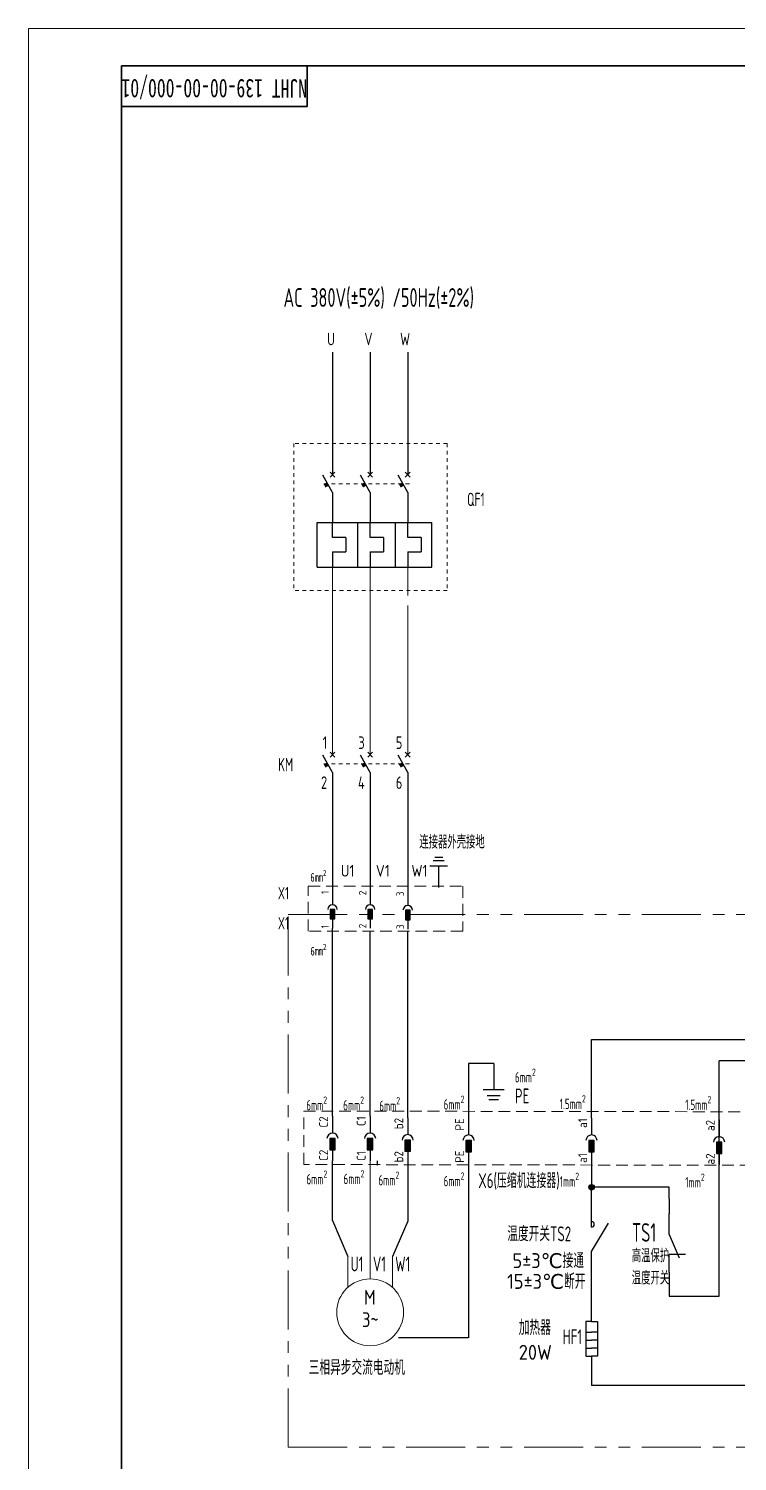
# Model space of a CAD drawing. Header units: millimetres. Extents: x 0 to 840, y 0 to 594.
# Drawn here: x 0 to 190.9, y 208.3 to 594 of the extents above; entities that cross this region are included whole.
import ezdxf
from ezdxf.enums import TextEntityAlignment as Align

# ---------------------------------------------------------------- set-up
doc = ezdxf.new("R2010")
doc.units = ezdxf.units.MM
for name, pattern in [('CENTER2', [12, 7, -1, 1, -1, 1, -1]), ('HIDDEN', [9.525, 6.35, -3.175]), ('PHANTOM2', [31.75, 15.875, -3.175, 3.175, -3.175, 3.175, -3.175]), ('虚线', [2, 1, -1])]:
    doc.linetypes.add(name, pattern=pattern)
for name, color, linetype, lineweight in [('BLK_0.5mm^2', 7, 'Continuous', 18), ('MISC', 2, 'Continuous', 18), ('TERMS', 4, 'Continuous', 18), ('WIREFIXED', 4, 'Continuous', 18), ('双点划线', 6, 'CENTER2', 18), ('尺寸线层', 3, 'Continuous', 13), ('标注', 3, 'Continuous', 18), ('虚线', 2, 'HIDDEN', 18), ('虚线层', 6, '虚线', 13)]:
    doc.layers.add(name, color=color, linetype=linetype, lineweight=lineweight)
doc.styles.add('WD_IEC', font='isocp2.shx', dxfattribs={"width": 0.9, "bigfont": 'gbcbig.shx'})
doc.styles.add('工程字', font='gbenor.shx', dxfattribs={"bigfont": 'gbcbig.shx'})
doc.styles.add('标准', font='isoct2.shx')
doc.styles.add('海泰标注样式', font='isocp.shx', dxfattribs={"width": 0.7, "bigfont": 'gbcbig.shx'})
doc.styles.add('海泰汉字样式', font='仿宋_GB2312_0.ttf', dxfattribs={"width": 0.7})

# ---------------------------------------------------------------- blocks, each defined once
blk = doc.blocks.new('HTDrawingNo')
at = {"insert": (50, 578.5), "char_height": 5, "width": 50, "attachment_point": 5, "rotation": 180, "style": '海泰汉字样式'}
blk.add_mtext('NJHT 139-00-00-000/01', dxfattribs=at)
blk = doc.blocks.new('NJHT-A1')
at = {"color": 7, "linetype": 'Continuous', "lineweight": 18}
for p in [(0, 0), (840, 594)]:
    blk.add_line(p, (0, 594), dxfattribs=at)
at = {"color": 7, "linetype": 'Continuous', "lineweight": 35}
for p, q in [((830, 584), (25, 584)), ((25, 584), (25, 10))]:
    blk.add_line(p, q, dxfattribs=at)
blk.add_lwpolyline([(75, 584), (75, 573), (25, 573)], dxfattribs=at)
at = {"color": 2, "linetype": 'Continuous', "lineweight": 18, "style": '海泰汉字样式', "width": 0.6}
blk.add_attdef('5', text='', height=5, rotation=180, dxfattribs=at).set_placement((50, 578.5), align=Align.MIDDLE_CENTER)
at = {"color": 2, "linetype": 'Continuous', "lineweight": 18, "style": '海泰汉字样式'}
for tag, height, width, p in [('1', 5, 0.7, (805, 59.25)), ('2', 5, 0.7, (805, 51.75)), ('7', 5, 0.7, (755, 50.5)), ('3', 5, 0.6, (805, 38)), ('12', 3.5, 0.7, (668, 34.5)), ('13', 3.5, 0.6, (682, 34.5)), ('20', 3.5, 0.7, (708, 34.5)), ('21', 3.5, 0.6, (722, 34.5)), ('14', 3.5, 0.7, (668, 27.5)), ('15', 3.5, 0.6, (682, 27.5)), ('22', 3.5, 0.7, (708, 27.5)), ('23', 3.5, 0.6, (722, 27.5)), ('8', 3.5, 0.7, (762, 22.5)), ('9', 3.5, 0.7, (774, 22.5)), ('4', 5, 0.6, (805, 22.5)), ('16', 3.5, 0.7, (668, 20.5)), ('17', 3.5, 0.6, (682, 20.5)), ('24', 3.5, 0.7, (708, 20.5)), ('25', 3.5, 0.6, (722, 20.5)), ('18', 3.5, 0.7, (668, 13.5)), ('19', 3.5, 0.6, (682, 13.5)), ('26', 3.5, 0.7, (708, 13.5)), ('27', 3.5, 0.6, (722, 13.5)), ('11', 3.5, 0.7, (742.5, 13.5)), ('10', 3.5, 0.7, (767.5, 13.5)), ('6', 3.5, 0.7, (811.57, 13.5))]:
    blk.add_attdef(tag, text='', height=height, dxfattribs=dict(at, width=width)).set_placement(p, align=Align.MIDDLE_CENTER)
blk = doc.blocks.new('WD_WNV_1')
at = {"linetype": 'Continuous', "style": 'WD_IEC', "width": 0.8}
blk.add_attdef('WIRENO', text='', height=2.5, dxfattribs=at).set_placement((-1.6, 0), align=Align.MIDDLE_RIGHT)
at = {"style": 'WD_IEC'}
for tag, p in [('W08USER', (-1, 0.375)), ('W04USER', (-1, 0.875)), ('W05USER', (-1, 0.75)), ('W09USER', (-1, 0.25)), ('W03USER', (-1, 1)), ('W06USER', (-1, 0.625)), ('W07USER', (-1, 0.5)), ('W02USER', (-1, 1.125)), ('W01USER', (-1, 1.25)), ('W10USER', (-1, 0.125))]:
    blk.add_attdef(tag, text='', height=0.08, dxfattribs=at).set_placement(p, align=Align.CENTER)
blk = doc.blocks.new('fse')
blk.add_hatch(color=256).paths.add_polyline_path([(-62.47, -297.35), (-62.47, -293.6), (-64.34, -293.6), (-64.34, -297.35)], flags=0)
for p, q in [((-63.41, -286.1), (-63.41, -291.72)), ((-63.41, -297.35), (-63.41, -301.1))]:
    blk.add_line(p, q)
blk.add_lwpolyline([(-62.47, -293.6), (-64.34, -293.6), (-64.34, -297.35), (-62.47, -297.35)], close=True)
blk.add_arc((-63.41, -293.6), 1.88, 0, 180)
blk.add_point((-63.41, -293.6))
at = {"layer": 'TERMS', "style": 'WD_IEC'}
blk.add_attdef('1', text='', height=3, rotation=90, dxfattribs=at).set_placement((-64.91, -286.1), align=Align.RIGHT)
blk.add_attdef('1', (-64.91, -301.1), '', height=3, rotation=90, dxfattribs=at)
blk = doc.blocks.new('VMO1_3P_1')
for p, q in [((-5, 0), (-5, -6.91)), ((0, 0), (0, -5)), ((5, 0), (5, -6.91))]:
    blk.add_line(p, q)
blk.add_circle((0, -12.5), 7.5)
at = {"style": 'WD_IEC', "width": 0.9}
for tag, p, height in [('X2TERM01', (-5, 0), 0.32), ('X2TERM02', (0, 0), 0.32), ('X2TERM03', (5, 0), 0.32), ('MFG', (10.25, -11), 1.5), ('X4LINK', (-7.5, -12.5), 0.32), ('X1LINK', (7.5, -12.5), 0.32), ('CAT', (10.25, -13.5), 1.5), ('ASSYCODE', (8.5, -16.5), 1), ('FAMILY', (8.5, -18), 1), ('CATDESC', (8.5, -19.5), 1), ('INST', (12.5, -23.75), 2.5), ('DESC2', (12.5, -27.5), 2.5), ('DESC3', (12.5, -31.25), 2.5)]:
    blk.add_attdef(tag, p, '', height=height, dxfattribs=at)
for tag, p in [('TERM01A', (-4.38, 0)), ('TERM02A', (0.62, 0)), ('TERM03A', (5.62, 0)), ('TERM01B', (-4.38, -2.5)), ('TERM02B', (0.62, -2.5)), ('TERM03B', (5.62, -2.5))]:
    blk.add_attdef(tag, text='', height=2, dxfattribs=at).set_placement(p, align=Align.TOP_LEFT)
for tag, p in [('TAG1F', (-8.75, -8.75)), ('LOC', (-8.75, -13.75))]:
    blk.add_attdef(tag, text='', height=2.5, dxfattribs=at).set_placement(p, align=Align.RIGHT)
for tag, p in [('TEXT', (-0.06, -10.83)), ('PHASE', (0.05, -15.83)), ('DESC1', (0, -23.75)), ('RATING1', (0, -27.5)), ('RATING2', (0, -31.25)), ('RATING3', (0, -35))]:
    blk.add_attdef(tag, text='', height=2.5, dxfattribs=at).set_placement(p, align=Align.CENTER)
at = {"lineweight": 15, "style": 'WD_IEC', "width": 0.9}
blk.add_attdef('XREF', (12.5, -34.5), '', height=2, dxfattribs=at)
blk = doc.blocks.new('tgsef')
blk.add_line((948.94, -409.05), (948.94, -394.67))
at = {"color": 7, "ltscale": 0.287133}
blk.add_line((948.94, -417.26), (954.7, -407.73), dxfattribs=at)
at = {"color": 7}
blk.add_line((948.94, -428.35), (948.94, -417.26), dxfattribs=at)
blk.add_arc((948.94, -408.11), 0.938, 270, 90)
blk = doc.blocks.new('bfcgb')
blk.add_hatch(color=256).paths.add_polyline_path([(1495.06, 338, 1), (1492.9, 338, 1)])
blk.add_circle((1493.98, 338), 1.08)

msp = doc.modelspace()

# ---------------------------------------------------------------- hatches: boundary and pattern name
for points in [[(80.34, 471.85), (79.44, 471.36), (79.94, 470.46), (80.83, 470.96)], [(90.46, 471.85), (89.56, 471.36), (90.06, 470.46), (90.96, 470.96)], [(100.59, 471.85), (99.69, 471.36), (100.19, 470.46), (101.08, 470.96)], [(80.34, 396.45), (79.44, 395.96), (79.94, 395.06), (80.83, 395.56)], [(90.46, 396.45), (89.56, 395.96), (90.06, 395.06), (90.96, 395.56)], [(100.59, 396.45), (99.69, 395.96), (100.19, 395.06), (101.08, 395.56)]]:
    msp.add_hatch(color=256).paths.add_polyline_path(points, flags=0)

# ---------------------------------------------------------------- linework, layer by layer
for p, q in [((81.83, 506.9), (81.83, 473.94)), ((91.96, 506.9), (91.96, 473.94)), ((102.08, 506.9), (102.08, 473.94)), ((82.49, 473.26), (81.17, 474.61)), ((81.17, 473.26), (82.49, 474.61)), ((92.62, 473.26), (91.3, 474.61)), ((91.3, 473.26), (92.62, 474.61)), ((102.74, 473.26), (101.42, 474.61)), ((101.42, 473.26), (102.74, 474.61)), ((81.83, 469.16), (79.27, 473.77)), ((91.96, 469.16), (89.4, 473.77)), ((102.08, 469.16), (99.52, 473.77)), ((81.83, 469.16), (81.83, 461.06)), ((91.96, 469.16), (91.96, 461.06)), ((102.08, 469.16), (102.08, 461.06)), ((77.74, 461.06), (108.61, 461.06)), ((77.74, 449.04), (77.74, 461.06)), ((81.83, 457), (81.83, 461.06)), ((88.65, 449.04), (88.65, 461.06)), ((91.96, 457), (91.96, 461.06)), ((98.78, 449.04), (98.78, 461.06)), ((102.08, 457), (102.08, 461.06)), ((108.61, 449.04), (108.61, 461.06)), ((85.42, 457), (81.83, 457)), ((85.42, 457), (85.42, 453.17)), ((95.55, 457), (91.96, 457)), ((95.55, 457), (95.55, 453.17)), ((105.67, 457), (102.08, 457)), ((105.67, 457), (105.67, 453.17)), ((81.83, 453.17), (81.83, 449.04)), ((81.83, 453.17), (85.42, 453.17)), ((91.96, 453.17), (95.55, 453.17)), ((91.96, 453.17), (91.96, 449.04)), ((102.08, 453.17), (105.67, 453.17)), ((102.08, 453.17), (102.08, 449.04)), ((77.74, 449.04), (108.61, 449.04)), ((81.83, 393.76), (79.27, 398.37)), ((82.49, 397.86), (81.17, 399.21)), ((81.17, 397.86), (82.49, 399.21)), ((91.96, 393.76), (89.4, 398.37)), ((92.62, 397.86), (91.3, 399.21)), ((91.3, 397.86), (92.62, 399.21)), ((102.08, 393.76), (99.52, 398.37)), ((102.74, 397.86), (101.42, 399.21)), ((101.42, 397.86), (102.74, 399.21)), ((81.83, 393.76), (81.83, 361.92)), ((91.96, 393.76), (91.96, 361.92)), ((102.08, 393.76), (102.08, 361.69)), ((110.45, 362.74), (110.45, 368.62)), ((81.83, 301.16), (81.83, 351.79)), ((91.96, 301.16), (91.96, 350.75)), ((102.08, 300.74), (102.08, 350.97)), ((151.59, 300.64), (151.59, 321.89)), ((151.59, 321.89), (255.35, 321.89)), ((125.24, 315.36), (118.47, 315.36)), ((118.47, 315.36), (118.47, 300.64)), ((125.24, 315.36), (125.24, 308.39)), ((185.96, 252.75), (185.96, 316.07)), ((253.15, 316.07), (185.96, 316.07)), ((81.83, 273.12), (81.83, 289.16)), ((93.83, 289.16), (93.83, 288.18)), ((102.08, 288.74), (102.08, 272.96)), ((118.47, 288.64), (118.47, 241.52)), ((151.59, 288.64), (151.59, 282.81)), ((172.45, 282.08), (151.59, 282.08)), ((172.45, 278.95), (172.45, 282.08)), ((172.45, 278.95), (172.45, 274.95)), ((172.45, 269.36), (172.45, 274.95)), ((81.83, 273.12), (85.96, 263.4)), ((102.08, 272.96), (97.96, 263.4)), ((172.45, 269.36), (175.23, 263.09)), ((176.92, 263.97), (172.45, 263.97)), ((172.45, 259.08), (172.45, 263.97)), ((151.59, 249.11), (151.59, 261.69)), ((172.45, 259.08), (172.45, 252.75)), ((172.45, 252.75), (185.96, 252.75)), ((151.59, 245.93), (151.59, 249.11)), ((118.47, 241.52), (99.63, 241.52)), ((151.59, 236.62), (151.59, 228.65)), ((209.39, 228.65), (151.59, 228.65))]:
    msp.add_line(p, q)
at = {"color": 1}
for p, q in [((109.38, 370.91), (111.51, 370.91)), ((108.08, 368.62), (112.81, 368.62)), ((108.96, 370), (111.93, 370)), ((122.43, 308.39), (128.04, 308.39)), ((123.47, 306.76), (127, 306.76)), ((123.97, 305.68), (126.5, 305.68))]:
    msp.add_line(p, q, dxfattribs=at)
at = {"color": 7, "ltscale": 0.036266}
for p, q in [((151.59, 245.93), (150.02, 245.93)), ((150.02, 243.03), (151.59, 243.03)), ((151.59, 245.93), (153.15, 245.93)), ((153.15, 243.03), (151.59, 243.03)), ((150.02, 240.89), (151.59, 240.89)), ((153.15, 240.89), (151.59, 240.89)), ((150.02, 238.75), (151.59, 238.75)), ((150.02, 236.62), (151.59, 236.62)), ((153.15, 238.75), (151.59, 238.75)), ((153.15, 236.62), (151.59, 236.62))]:
    msp.add_line(p, q, dxfattribs=at)
at = {"color": 7, "ltscale": 0.215638}
for p, q in [((150.02, 245.93), (150.02, 236.62)), ((153.15, 245.93), (153.15, 236.62))]:
    msp.add_line(p, q, dxfattribs=at)
at = {"layer": 'BLK_0.5mm^2'}
for p, q in [((81.83, 441.37), (81.83, 453.17)), ((81.83, 441.37), (81.83, 452.87)), ((91.96, 441.37), (91.96, 453.17)), ((91.96, 441.37), (91.96, 452.87)), ((102.08, 441.37), (102.08, 453.17)), ((102.08, 441.37), (102.08, 452.87)), ((81.83, 398.54), (81.83, 441.37)), ((91.96, 440.97), (91.96, 441.37)), ((91.96, 398.54), (91.96, 440.97)), ((102.08, 398.54), (102.08, 438.7)), ((81.83, 404.24), (81.83, 417.23)), ((102.08, 404.24), (102.08, 417.23)), ((81.83, 351.79), (81.83, 355.99)), ((91.96, 350.75), (91.96, 350.97)), ((81.83, 289.16), (81.83, 294.13)), ((91.96, 263.4), (91.96, 289.16)), ((93.83, 287.92), (93.83, 288.18))]:
    msp.add_line(p, q, dxfattribs=at)
at = {"layer": 'Defpoints'}
msp.add_line((102.08, 449.04), (102.08, 449.04), dxfattribs=at)
at = {"layer": '双点划线', "linetype": 'PHANTOM2'}
for p, q in [((69.92, 355.48), (674.65, 355.48)), ((69.92, 212.05), (69.92, 355.48)), ((69.92, 212.05), (674.65, 212.05))]:
    msp.add_line(p, q, dxfattribs=at)
at = {"layer": '虚线', "ltscale": 0.5}
for p, q in [((75.32, 350.97), (75.32, 363.12)), ((75.32, 363.12), (116.89, 363.12)), ((116.89, 363.12), (116.89, 350.97)), ((116.89, 350.97), (75.32, 350.97)), ((74.11, 288.18), (74.11, 302.58)), ((74.11, 302.58), (228.03, 302.33)), ((228.03, 287.93), (74.11, 288.18))]:
    msp.add_line(p, q, dxfattribs=at)
at = {"layer": '虚线层'}
for p, q in [((112.75, 482.35), (71.39, 482.35)), ((71.39, 482.35), (71.39, 442.72)), ((112.75, 482.35), (112.75, 442.72)), ((102.53, 471.47), (79.52, 471.47)), ((112.75, 442.72), (71.39, 442.72)), ((102.53, 396.06), (79.52, 396.06))]:
    msp.add_line(p, q, dxfattribs=at)

# ---------------------------------------------------------------- block references
for name in ['NJHT-A1', 'HTDrawingNo']:
    msp.add_blockref(name, (0, 0))
ref = msp.add_blockref('fse', (124.63, 555.03), dxfattribs=dict(xscale=0.675, yscale=0.675, zscale=0.675))
ref.add_attrib('1', '1', (80.82, 351.79), dxfattribs={"layer": 'TERMS', "height": 2.02, "rotation": 90, "style": 'WD_IEC'})
ref.add_attrib('1', '1', dxfattribs={"layer": 'TERMS', "height": 2.02, "rotation": 90, "style": 'WD_IEC'}).set_placement((80.82, 361.92), align=Align.RIGHT)
ref = msp.add_blockref('fse', (134.76, 555.03), dxfattribs=dict(xscale=0.675, yscale=0.675, zscale=0.675))
ref.add_attrib('1', '2', (90.95, 351.79), dxfattribs={"layer": 'TERMS', "height": 2.02, "rotation": 90, "style": 'WD_IEC'})
ref.add_attrib('1', '2', dxfattribs={"layer": 'TERMS', "height": 2.02, "rotation": 90, "style": 'WD_IEC'}).set_placement((90.95, 361.92), align=Align.RIGHT)
ref = msp.add_blockref('fse', (144.88, 554.81), dxfattribs=dict(xscale=0.675, yscale=0.675, zscale=0.675))
ref.add_attrib('1', '3', (101.07, 351.57), dxfattribs={"layer": 'TERMS', "height": 2.02, "rotation": 90, "style": 'WD_IEC'})
ref.add_attrib('1', '3', dxfattribs={"layer": 'TERMS', "height": 2.02, "rotation": 90, "style": 'WD_IEC'}).set_placement((101.07, 361.69), align=Align.RIGHT)
ref = msp.add_blockref('fse', (132.56, 530.04), dxfattribs=dict(xscale=0.8, yscale=0.8, zscale=0.8))
ref.add_attrib('1', 'C2', (80.63, 289.16), dxfattribs={"layer": 'TERMS', "height": 2.4, "rotation": 90, "style": 'WD_IEC'})
ref.add_attrib('1', 'C2', dxfattribs={"layer": 'TERMS', "height": 2.4, "rotation": 90, "style": 'WD_IEC'}).set_placement((80.63, 301.16), align=Align.RIGHT)
ref = msp.add_blockref('fse', (142.68, 530.04), dxfattribs=dict(xscale=0.8, yscale=0.8, zscale=0.8))
ref.add_attrib('1', 'C1', (90.76, 289.16), dxfattribs={"layer": 'TERMS', "height": 2.4, "rotation": 90, "style": 'WD_IEC'})
ref.add_attrib('1', 'C1', dxfattribs={"layer": 'TERMS', "height": 2.4, "rotation": 90, "style": 'WD_IEC'}).set_placement((90.76, 301.16), align=Align.RIGHT)
ref = msp.add_blockref('fse', (152.81, 529.62), dxfattribs=dict(xscale=0.8, yscale=0.8, zscale=0.8))
ref.add_attrib('1', 'b2', (100.88, 288.74), dxfattribs={"layer": 'TERMS', "height": 2.4, "rotation": 90, "style": 'WD_IEC'})
ref.add_attrib('1', 'b2', dxfattribs={"layer": 'TERMS', "height": 2.4, "rotation": 90, "style": 'WD_IEC'}).set_placement((100.88, 300.74), align=Align.RIGHT)
ref = msp.add_blockref('fse', (169.2, 529.52), dxfattribs=dict(xscale=0.8, yscale=0.8, zscale=0.8))
ref.add_attrib('1', 'PE', (117.27, 288.64), dxfattribs={"layer": 'TERMS', "height": 2.4, "rotation": 90, "style": 'WD_IEC'})
ref.add_attrib('1', 'PE', dxfattribs={"layer": 'TERMS', "height": 2.4, "rotation": 90, "style": 'WD_IEC'}).set_placement((117.27, 300.64), align=Align.RIGHT)
ref = msp.add_blockref('fse', (202.31, 529.52), dxfattribs=dict(xscale=0.8, yscale=0.8, zscale=0.8))
ref.add_attrib('1', 'a1', (150.39, 288.64), dxfattribs={"layer": 'TERMS', "height": 2.4, "rotation": 90, "style": 'WD_IEC'})
ref.add_attrib('1', 'a1', dxfattribs={"layer": 'TERMS', "height": 2.4, "rotation": 90, "style": 'WD_IEC'}).set_placement((150.39, 300.64), align=Align.RIGHT)
ref = msp.add_blockref('fse', (236.68, 529.07), dxfattribs=dict(xscale=0.8, yscale=0.8, zscale=0.8))
ref.add_attrib('1', 'a2', (184.76, 288.19), dxfattribs={"layer": 'TERMS', "height": 2.4, "rotation": 90, "style": 'WD_IEC'})
ref.add_attrib('1', 'a2', dxfattribs={"layer": 'TERMS', "height": 2.4, "rotation": 90, "style": 'WD_IEC'}).set_placement((184.76, 300.19), align=Align.RIGHT)
for name, p, xscale, yscale, zscale in [('bfcgb', (-856.85, 53.92), 0.675, 0.675, 0.675), ('tgsef', (-607.57, 598.55), 0.8, 0.8, 0.8)]:
    msp.add_blockref(name, p, dxfattribs=dict(xscale=xscale, yscale=yscale, zscale=zscale))
at = {"layer": '尺寸线层'}
ref = msp.add_blockref('VMO1_3P_1', (91.96, 263.4), dxfattribs=dict(at, xscale=1.2, yscale=1.2, zscale=1.2))
ref.add_attrib('TERM03A', 'W1', dxfattribs={"layer": 'TERMS', "height": 4, "style": 'WD_IEC', "width": 0.7}).set_placement((98.71, 263.4), align=Align.TOP_LEFT)
ref.add_attrib('TERM02A', 'V1', dxfattribs={"layer": 'TERMS', "height": 4, "style": 'WD_IEC', "width": 0.7}).set_placement((92.71, 263.4), align=Align.TOP_LEFT)
ref.add_attrib('TERM01A', 'U1', dxfattribs={"layer": 'TERMS', "height": 4, "style": 'WD_IEC', "width": 0.7}).set_placement((86.71, 263.4), align=Align.TOP_LEFT)
ref.add_attrib('TEXT', 'M', dxfattribs={"layer": 'MISC', "height": 4, "style": 'WD_IEC', "width": 0.9}).set_placement((91.89, 250.41), align=Align.CENTER)
ref.add_attrib('PHASE', '3~', dxfattribs={"layer": 'MISC', "height": 4, "style": 'WD_IEC', "width": 0.9}).set_placement((92.01, 244.41), align=Align.CENTER)
at = {"layer": '标注', "color": 3}
ref = msp.add_blockref('WD_WNV_1', (84.1, 510.43), dxfattribs=dict(at, xscale=1.0125, yscale=1.0125, zscale=1.0125))
ref.add_attrib('WIRENOF', 'U', dxfattribs={"layer": 'WIREFIXED', "linetype": 'Continuous', "height": 3.38, "style": 'WD_IEC', "width": 0.8}).set_placement((82.48, 510.43), align=Align.MIDDLE_RIGHT)
ref = msp.add_blockref('WD_WNV_1', (94.23, 510.43), dxfattribs=dict(at, xscale=1.0125, yscale=1.0125, zscale=1.0125))
ref.add_attrib('WIRENOF', 'V', dxfattribs={"layer": 'WIREFIXED', "linetype": 'Continuous', "height": 3.38, "style": 'WD_IEC', "width": 0.8}).set_placement((92.61, 510.43), align=Align.MIDDLE_RIGHT)
ref = msp.add_blockref('WD_WNV_1', (104.35, 510.43), dxfattribs=dict(at, xscale=1.0125, yscale=1.0125, zscale=1.0125))
ref.add_attrib('WIRENOF', 'W', dxfattribs={"layer": 'WIREFIXED', "linetype": 'Continuous', "height": 3.38, "style": 'WD_IEC', "width": 0.8}).set_placement((102.73, 510.43), align=Align.MIDDLE_RIGHT)
ref = msp.add_blockref('WD_WNV_1', (82.01, 401.76), dxfattribs=dict(at, xscale=1.0125, yscale=1.0125, zscale=1.0125))
ref.add_attrib('WIRENOF', '1', dxfattribs={"layer": 'WIREFIXED', "linetype": 'Continuous', "height": 3.38, "style": 'WD_IEC', "width": 0.8}).set_placement((80.39, 401.76), align=Align.MIDDLE_RIGHT)
ref = msp.add_blockref('WD_WNV_1', (92.13, 401.76), dxfattribs=dict(at, xscale=1.0125, yscale=1.0125, zscale=1.0125))
ref.add_attrib('WIRENOF', '3', dxfattribs={"layer": 'WIREFIXED', "linetype": 'Continuous', "height": 3.38, "style": 'WD_IEC', "width": 0.8}).set_placement((90.51, 401.76), align=Align.MIDDLE_RIGHT)
ref = msp.add_blockref('WD_WNV_1', (102.26, 401.76), dxfattribs=dict(at, xscale=1.0125, yscale=1.0125, zscale=1.0125))
ref.add_attrib('WIRENOF', '5', dxfattribs={"layer": 'WIREFIXED', "linetype": 'Continuous', "height": 3.38, "style": 'WD_IEC', "width": 0.8}).set_placement((100.64, 401.76), align=Align.MIDDLE_RIGHT)
ref = msp.add_blockref('WD_WNV_1', (82.01, 391), dxfattribs=dict(at, xscale=1.0125, yscale=1.0125, zscale=1.0125))
ref.add_attrib('WIRENOF', '2', dxfattribs={"layer": 'WIREFIXED', "linetype": 'Continuous', "height": 3.38, "style": 'WD_IEC', "width": 0.8}).set_placement((80.39, 391), align=Align.MIDDLE_RIGHT)
ref = msp.add_blockref('WD_WNV_1', (92.13, 391), dxfattribs=dict(at, xscale=1.0125, yscale=1.0125, zscale=1.0125))
ref.add_attrib('WIRENOF', '4', dxfattribs={"layer": 'WIREFIXED', "linetype": 'Continuous', "height": 3.38, "style": 'WD_IEC', "width": 0.8}).set_placement((90.51, 391), align=Align.MIDDLE_RIGHT)
ref = msp.add_blockref('WD_WNV_1', (102.26, 391), dxfattribs=dict(at, xscale=1.0125, yscale=1.0125, zscale=1.0125))
ref.add_attrib('WIRENOF', '6', dxfattribs={"layer": 'WIREFIXED', "linetype": 'Continuous', "height": 3.38, "style": 'WD_IEC', "width": 0.8}).set_placement((100.64, 391), align=Align.MIDDLE_RIGHT)

# ---------------------------------------------------------------- texts
at = {"insert": (143.81, 243.8), "char_height": 4, "width": 3.9439, "attachment_point": 1}
msp.add_mtext('{\\Fisocp,gbcbig|c134;\\W0.7;\\C3;HF1}', dxfattribs=at)
at = {"layer": 'BLK_0.5mm^2', "char_height": 4, "attachment_point": 1, "line_spacing_factor": 0.99982, "style": '标准'}
for s, insert, width in [('{\\Fisocp2,gbcbig|c134;\\C3;温度开关\\W0.7;TS2}', (128.89, 271.52), 21.4276), ('{\\Fisocp2,gbcbig|c134;\\C3;5±3℃接通}', (130.3, 264.31), 21.4276), ('{\\Fisocp2,gbcbig|c134;\\C3;15±3℃断开}', (128.86, 258.71), 21.4276), ('{\\Fisocp2,gbcbig|c134;\\C3;加热器\\P20W}', (131.99, 246.29), 28.6477), ('{\\Fisocp2,gbcbig|c134;\\C3;三相异步交流电动机}', (75.42, 235.54), 28.6477)]:
    msp.add_mtext(s, dxfattribs=dict(at, insert=insert, width=width))
at = {"layer": 'TERMS', "style": '工程字'}
for s, p in [('U1', (84.07, 368.85)), ('V1', (93.5, 368.85)), ('W1', (103.09, 368.85))]:
    msp.add_text(s, height=3.15, dxfattribs=at).set_placement(p, align=Align.TOP_LEFT)
at = {"layer": '尺寸线层', "attachment_point": 1, "style": '海泰汉字样式'}
for s, insert, char_height, width in [('{\\Fisocp2,gbcbig|c0;\\W0.7;\\C3;AC 380V\\Fisocp2,gbcbig|c134;(±5%) /50Hz(±2%)}', (68.64, 524.15), 5.0625, 59.2668), ('{\\Fisocp2,gbcbig|c0;\\W0.7;QF\\Fisocp2,gbcbig|c134;1}', (118.08, 469.05), 3.6, 39.8463), ('{\\Fisocp2,gbcbig|c134;\\W0.7;KM}', (67.17, 397.66), 3.6, 39.8463), ('{\\Fisocp2,gbcbig|c134;\\W0.7;\\C3;连接器外壳接地}', (105.2, 376.84), 3.6, 39.8463)]:
    msp.add_mtext(s, dxfattribs=dict(at, insert=insert, char_height=char_height, width=width))
at = {"layer": '尺寸线层', "attachment_point": 1, "line_spacing_factor": 0.99982}
for s, insert, char_height, width, style in [('{\\Fisocp2,gbcbig|c134;\\W0.7;\\C3;X1}', (67.13, 362.95), 3.375, 18.8906, '海泰汉字样式'), ('{\\Fisocp2,gbcbig|c134;\\W0.7;\\C3;X1}', (67.13, 354.86), 3.375, 18.8906, '海泰汉字样式'), ('{\\Fisocp2,gbcbig|c134;\\W0.7;\\C3;PE}', (130.94, 308.64), 4, 21.327, '标准'), ('{\\Fisocp2,gbcbig|c0;\\W0.7;\\C3;X\\Fisocp2,gbcbig|c134;6(压缩机连接器)}', (121.1, 285.84), 4, 40.9516, '标准'), ('{\\Fisocp2,gbcbig|c134;\\C3;TS1}', (162.47, 272.4), 5.0063, 22.3164, '海泰汉字样式'), ('{\\Fisocp2,gbcbig|c134;\\C3;高温保护\\P温度开关}', (162.42, 265.45), 3.6, 31.2695, '海泰汉字样式')]:
    msp.add_mtext(s, dxfattribs=dict(at, insert=insert, char_height=char_height, width=width, style=style))
at = {"layer": '标注', "color": 2, "attachment_point": 1}
for s, insert, char_height, width, style in [('\\A1;6mm{\\H0.7x;\\S2^ ;}', (75.87, 367.5), 2.3625, 6.4149, '海泰汉字样式'), ('\\A1;6mm{\\H0.7x;\\S2^ ;}', (75.9, 347.63), 2.3625, 6.4149, '海泰汉字样式'), ('\\A1;6mm{\\H0.7x;\\S2^ ;}', (130.95, 314.03), 2.8, 7.6028, '海泰标注样式'), ('\\A1;6mm{\\H0.7x;\\S2^ ;}', (74.76, 306.51), 2.8, 7.6028, '海泰标注样式'), ('\\A1;6mm{\\H0.7x;\\S2^ ;}', (84.7, 306.51), 2.8, 7.6028, '海泰标注样式'), ('\\A1;6mm{\\H0.7x;\\S2^ ;}', (94.42, 306.35), 2.8, 7.6028, '海泰标注样式'), ('\\A1;6mm{\\H0.7x;\\S2^ ;}', (111.74, 306.73), 2.8, 7.6028, '海泰标注样式'), ('\\A1;1.5mm{\\H0.7x;\\S2^ ;}', (143.01, 306.85), 2.8, 10.205, '海泰标注样式'), ('\\A1;1.5mm{\\H0.7x;\\S2^ ;}', (176.82, 306.63), 2.8, 10.205, '海泰标注样式'), ('\\A1;6mm{\\H0.7x;\\S2^ ;}', (74.8, 286.58), 2.8, 7.6028, '海泰标注样式'), ('\\A1;6mm{\\H0.7x;\\S2^ ;}', (84.79, 286.66), 2.8, 7.6028, '海泰标注样式'), ('\\A1;6mm{\\H0.7x;\\S2^ ;}', (94.2, 286.3), 2.8, 7.6028, '海泰标注样式'), ('\\A1;6mm{\\H0.7x;\\S2^ ;}', (111.74, 286.08), 2.8, 7.6028, '海泰标注样式'), ('\\A1;1mm{\\H0.7x;\\S2^ ;}', (143.01, 285.97), 2.8, 10.205, '海泰标注样式'), ('\\A1;1mm{\\H0.7x;\\S2^ ;}', (176.82, 285.75), 2.8, 10.205, '海泰标注样式')]:
    msp.add_mtext(s, dxfattribs=dict(at, insert=insert, char_height=char_height, width=width, style=style))

doc.saveas('drawing.dxf')
